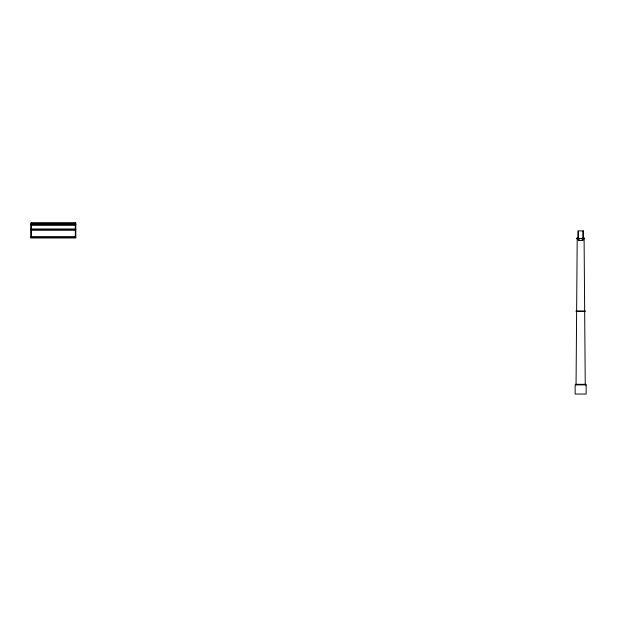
<?xml version="1.0" encoding="UTF-8"?>
<svg xmlns="http://www.w3.org/2000/svg" width="617" height="617" viewBox="0 0 617 617"><rect width="100%" height="100%" fill="white"/><g stroke="black" fill="none" stroke-linecap="round" stroke-linejoin="round"><path stroke-width="0.93" d="M576.054 384.877L577.203 238.139M31.305 223.177L75.328 223.177M31.305 224.465L75.328 224.465M30.85 224.503L75.791 224.503M30.85 224.665L75.791 224.665M31.305 224.958L75.328 224.958M31.305 229.169L75.328 229.169M30.85 229.285L75.791 229.285M30.85 229.593L75.791 229.593M31.305 229.956L75.328 229.956M31.305 236.951L75.328 236.951M30.85 237.144L75.791 237.144M576.648 238.139L578.646 238.139M582.649 238.139L584.646 238.139M576.648 238.694L578.646 238.694M582.649 238.694L584.646 238.694M578.353 240.067L579.085 240.067L579.085 238.509M582.942 240.067L582.209 240.067L582.209 238.509M576.077 310.96L585.217 310.96M576.077 311.508L585.217 311.508M575.484 384.322L585.811 384.322M584.091 238.139L585.24 384.877M582.942 231.259L582.942 240.429L578.353 240.429L578.353 231.259M75.328 222.992L75.328 224.65M75.328 229.347L75.328 224.781L31.305 224.781L31.305 229.347M75.328 237.121L75.328 229.786L31.305 229.786L31.305 237.121M31.305 222.992L31.305 224.65M75.791 222.953L30.85 222.953L30.85 237.977L75.791 237.977L75.791 222.953M583.304 230.897L577.99 230.897L577.99 238.509L583.304 238.509L583.304 230.897M586.15 384.877L575.144 384.877L575.144 394.047L586.15 394.047L586.15 384.877"/></g></svg>
